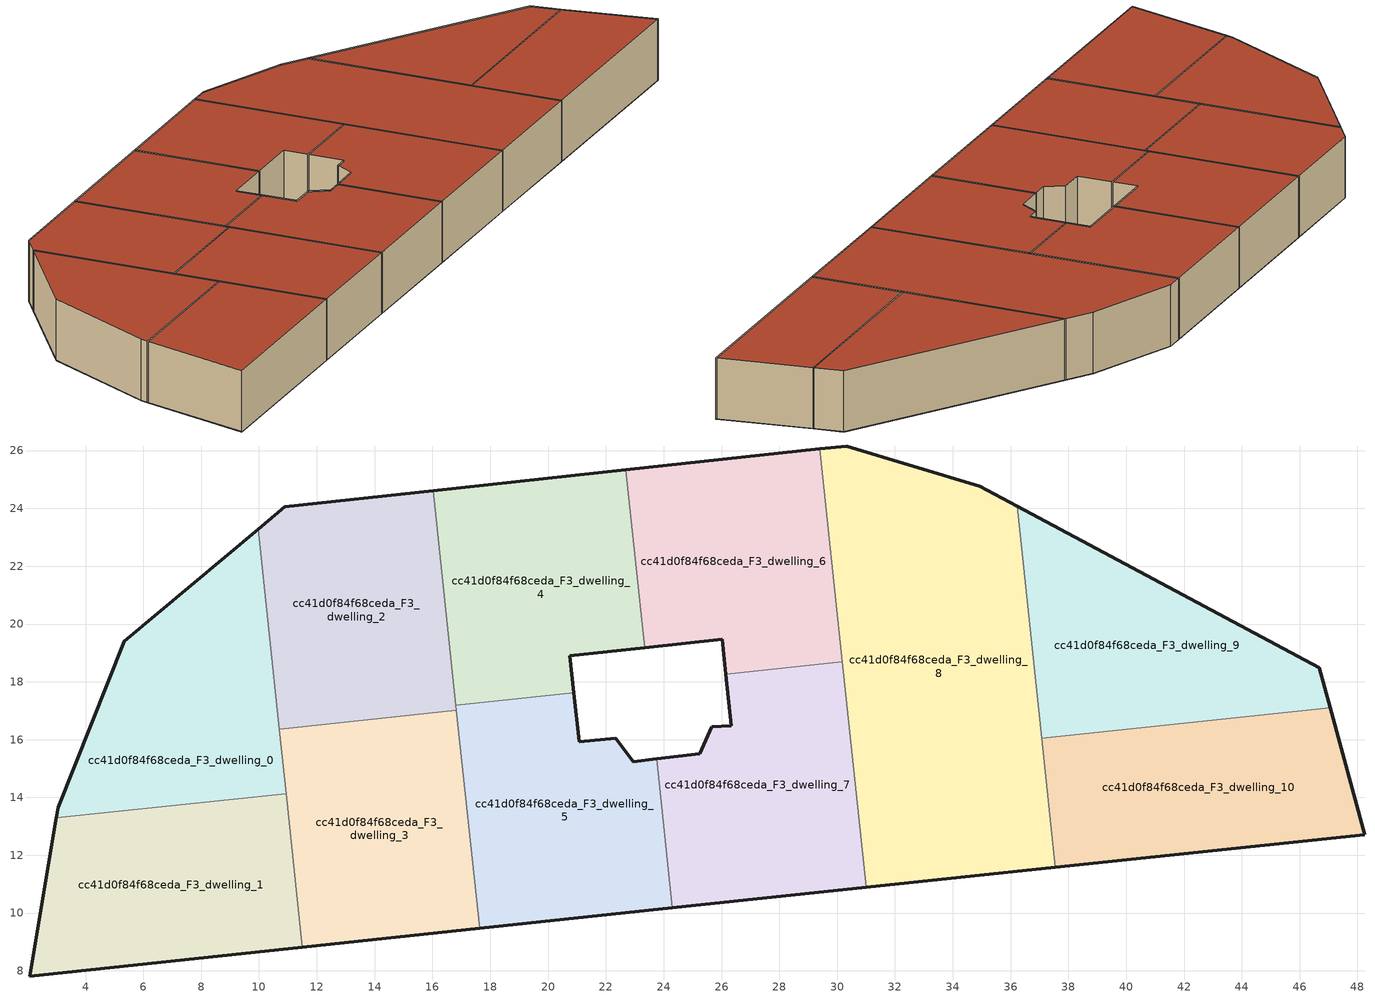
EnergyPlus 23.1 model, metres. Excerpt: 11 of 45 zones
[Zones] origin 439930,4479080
cc41d0f84f68ceda_F3_dwelling_0
 floor to cc41d0f84f68ceda_F2_dwelling_0 (EU_floor_Construction): 10.94,14.13 9.97,23.28 5.33,19.41 3.05,13.66 2.99,13.29 z9
 wall outside (EU_wall_Construction): 2.99,13.29 3.05,13.66 5.33,19.41 9.97,23.28 z9:12
 wall to cc41d0f84f68ceda_F3_dwelling_1 (EU_wall_Construction): 10.94,14.13 2.99,13.29 z9:12
 wall to cc41d0f84f68ceda_F3_dwelling_2 (EU_wall_Construction): 9.97,23.28 10.71,16.36 z9:12
 wall to cc41d0f84f68ceda_F3_dwelling_3 (EU_wall_Construction): 10.71,16.36 10.94,14.13 z9:12
 roof outside (EU_roof_Construction): 9.97,23.28 10.94,14.13 2.99,13.29 3.05,13.66 5.33,19.41 z12
cc41d0f84f68ceda_F3_dwelling_1
 floor to cc41d0f84f68ceda_F2_dwelling_1 (EU_floor_Construction): 11.51,8.82 10.94,14.13 2.99,13.29 2.08,7.82 z9
 wall outside (EU_wall_Construction): 11.51,8.82 2.08,7.82 2.99,13.29 z9:12
 wall to cc41d0f84f68ceda_F3_dwelling_3 (EU_wall_Construction): 10.94,14.13 11.51,8.82 z9:12
 roof outside (EU_roof_Construction): 10.94,14.13 11.51,8.82 2.08,7.82 2.99,13.29 z12
cc41d0f84f68ceda_F3_dwelling_10
 floor to cc41d0f84f68ceda_F2_dwelling_10 (EU_floor_Construction): 48.24,12.71 47.05,17.11 37.08,16.05 37.55,11.58 z9
 wall outside (EU_wall_Construction): 47.05,17.11 48.24,12.71 37.55,11.58 z9:12
 wall to cc41d0f84f68ceda_F3_dwelling_9 (EU_wall_Construction): 37.08,16.05 47.05,17.11 z9:12
 wall to cc41d0f84f68ceda_F3_dwelling_8 (EU_wall_Construction): 37.55,11.58 37.08,16.05 z9:12
 roof outside (EU_roof_Construction): 47.05,17.11 48.24,12.71 37.55,11.58 37.08,16.05 z12
cc41d0f84f68ceda_F3_dwelling_2
 floor to cc41d0f84f68ceda_F2_dwelling_2 (EU_floor_Construction): 16.83,17.01 16.03,24.61 10.89,24.05 9.97,23.28 10.71,16.36 z9
 wall outside (EU_wall_Construction): 9.97,23.28 10.89,24.05 16.03,24.61 z9:12
 wall to cc41d0f84f68ceda_F3_dwelling_3 (EU_wall_Construction): 16.83,17.01 10.71,16.36 z9:12
 wall to cc41d0f84f68ceda_F3_dwelling_4 (EU_wall_Construction): 16.03,24.61 16.81,17.2 z9:12
 wall to cc41d0f84f68ceda_F3_dwelling_5 (EU_wall_Construction): 16.81,17.2 16.83,17.01 z9:12
 roof outside (EU_roof_Construction): 16.03,24.61 16.83,17.01 10.71,16.36 9.97,23.28 10.89,24.05 z12
cc41d0f84f68ceda_F3_dwelling_3
 floor to cc41d0f84f68ceda_F2_dwelling_3 (EU_floor_Construction): 17.63,9.47 16.83,17.01 10.71,16.36 11.51,8.82 z9
 wall outside (EU_wall_Construction): 17.63,9.47 11.51,8.82 z9:12
 wall to cc41d0f84f68ceda_F3_dwelling_5 (EU_wall_Construction): 16.83,17.01 17.63,9.47 z9:12
 roof outside (EU_roof_Construction): 16.83,17.01 17.63,9.47 11.51,8.82 10.71,16.36 z12
cc41d0f84f68ceda_F3_dwelling_4
 floor to cc41d0f84f68ceda_F2_dwelling_4 (EU_floor_Construction): 23.34,19.18 22.69,25.33 16.03,24.61 16.81,17.2 20.89,17.63 20.74,18.9 z9
 wall outside (EU_wall_Construction): 16.03,24.61 22.69,25.33 / 23.34,19.18 20.74,18.9 20.89,17.63 z9:12
 wall to cc41d0f84f68ceda_F3_dwelling_5 (EU_wall_Construction): 20.89,17.63 16.81,17.2 z9:12
 wall to cc41d0f84f68ceda_F3_dwelling_6 (EU_wall_Construction): 22.69,25.33 23.34,19.18 z9:12
 roof outside (EU_roof_Construction): 22.69,25.33 23.34,19.18 20.74,18.9 20.89,17.63 16.81,17.2 16.03,24.61 z12
cc41d0f84f68ceda_F3_dwelling_5
 floor to cc41d0f84f68ceda_F2_dwelling_5 (EU_floor_Construction): 24.3,10.18 23.75,15.33 22.95,15.24 22.34,16.04 21.09,15.92 20.89,17.63 16.81,17.2 17.63,9.47 z9
 wall outside (EU_wall_Construction): 24.3,10.18 17.63,9.47 / 20.89,17.63 21.09,15.92 22.34,16.04 22.95,15.24 23.75,15.33 z9:12
 wall to cc41d0f84f68ceda_F3_dwelling_7 (EU_wall_Construction): 23.75,15.33 24.3,10.18 z9:12
 roof outside (EU_roof_Construction): 23.75,15.33 24.3,10.18 17.63,9.47 16.81,17.2 20.89,17.63 21.09,15.92 22.34,16.04 22.95,15.24 z12
cc41d0f84f68ceda_F3_dwelling_6
 floor to cc41d0f84f68ceda_F2_dwelling_6 (EU_floor_Construction): 30.18,18.7 29.41,26.06 22.69,25.33 23.34,19.18 26.02,19.46 26.15,18.27 z9
 wall outside (EU_wall_Construction): 22.69,25.33 29.41,26.06 / 26.15,18.27 26.02,19.46 23.34,19.18 z9:12
 wall to cc41d0f84f68ceda_F3_dwelling_7 (EU_wall_Construction): 30.18,18.7 26.15,18.27 z9:12
 wall to cc41d0f84f68ceda_F3_dwelling_8 (EU_wall_Construction): 29.41,26.06 30.18,18.7 z9:12
 roof outside (EU_roof_Construction): 29.41,26.06 30.18,18.7 26.15,18.27 26.02,19.46 23.34,19.18 22.69,25.33 z12
cc41d0f84f68ceda_F3_dwelling_7
 floor to cc41d0f84f68ceda_F2_dwelling_7 (EU_floor_Construction): 31.01,10.89 30.18,18.7 26.15,18.27 26.33,16.49 25.66,16.44 25.25,15.51 23.75,15.33 24.3,10.18 z9
 wall outside (EU_wall_Construction): 23.75,15.33 25.25,15.51 25.66,16.44 26.33,16.49 26.15,18.27 / 31.01,10.89 24.3,10.18 z9:12
 wall to cc41d0f84f68ceda_F3_dwelling_8 (EU_wall_Construction): 30.19,18.7 31.01,10.89 z9:12
 roof outside (EU_roof_Construction): 30.18,18.7 31.01,10.89 24.3,10.18 23.75,15.33 25.25,15.51 25.66,16.44 26.33,16.49 26.15,18.27 z12
cc41d0f84f68ceda_F3_dwelling_8
 floor to cc41d0f84f68ceda_F2_dwelling_8 (EU_floor_Construction): 37.55,11.58 36.22,24.07 34.93,24.77 30.33,26.16 29.41,26.06 31.01,10.89 z9
 wall outside (EU_wall_Construction): 37.55,11.58 31.01,10.89 / 29.41,26.06 30.33,26.16 34.93,24.77 36.22,24.07 z9:12
 wall to cc41d0f84f68ceda_F3_dwelling_9 (EU_wall_Construction): 36.22,24.07 37.08,16.05 z9:12
 roof outside (EU_roof_Construction): 36.22,24.07 37.55,11.58 31.01,10.89 29.41,26.06 30.33,26.16 34.93,24.77 z12
cc41d0f84f68ceda_F3_dwelling_9
 floor to cc41d0f84f68ceda_F2_dwelling_9 (EU_floor_Construction): 47.05,17.11 46.68,18.49 36.22,24.07 37.08,16.05 z9
 wall outside (EU_wall_Construction): 36.22,24.07 46.68,18.49 47.05,17.11 z9:12
 roof outside (EU_roof_Construction): 46.68,18.49 47.05,17.11 37.08,16.05 36.22,24.07 z12
[Building]
EU S2 Campaign: North Axis=0; Terrain=City; Solar Distribution=FullExterior
[Site:Location]
Madrid: Latitude=40.5; Longitude=-3.5; Time Zone=1; Elevation=609
[SizingPeriod:WeatherFileDays]
AnnualSizingPeriod: Begin Month=1; Begin Day of Month=1; End Month=12; End Day of Month=31; Day of Week for Start Day=Monday; Use Weather File Daylight Saving Period=No; Use Weather File Rain and Snow Indicators=No
[MATERIAL]
EU_InternalMass_Material: Roughness=MediumRough; Thickness=0.1; Conductivity=1; Density=1800; Specific Heat=900; Thermal Absorptance=0.9; Solar Absorptance=0.7; Visible Absorptance=0.7
[MATERIAL:NOMASS] Roughness=MediumRough; Thermal Absorptance=0.9; Solar Absorptance=0.7; Visible Absorptance=0.7
Name | Thermal Resistance
EU_wall_NoMass; EU_roof_NoMass | 2.16768
EU_floor_NoMass | 1.14339
[CONSTRUCTION]
EU_wall_Construction: EU_wall_NoMass
EU_roof_Construction: EU_roof_NoMass
EU_floor_Construction: EU_floor_NoMass
EU_InternalMass_Construction: EU_InternalMass_Material
[ZONE] Type=1; Multiplier=1; Ceiling Height=autocalculate; Floor Area=autocalculate; Part of Total Floor Area=Yes
Name | Volume
cc41d0f84f68ceda_F3_dwelling_0 | 140.023
cc41d0f84f68ceda_F3_dwelling_1 | 140.024
cc41d0f84f68ceda_F3_dwelling_10 | 140.042
cc41d0f84f68ceda_F3_dwelling_2 | 140.026
cc41d0f84f68ceda_F3_dwelling_3 | 140.048
cc41d0f84f68ceda_F3_dwelling_4 | 140.047
cc41d0f84f68ceda_F3_dwelling_5 | 140.044
cc41d0f84f68ceda_F3_dwelling_6 | 140.034
cc41d0f84f68ceda_F3_dwelling_7 | 140.053
cc41d0f84f68ceda_F3_dwelling_8 | 280.089
cc41d0f84f68ceda_F3_dwelling_9 | 140.017
[INTERNALMASS] Construction=EU_InternalMass_Construction
Name | Zone or ZoneList | Surface Area
cc41d0f84f68ceda_F3_dwelling_0_EU_InternalMass | cc41d0f84f68ceda_F3_dwelling_0 | 46.6744
cc41d0f84f68ceda_F3_dwelling_1_EU_InternalMass | cc41d0f84f68ceda_F3_dwelling_1 | 46.6746
cc41d0f84f68ceda_F3_dwelling_2_EU_InternalMass | cc41d0f84f68ceda_F3_dwelling_2 | 46.6753
cc41d0f84f68ceda_F3_dwelling_3_EU_InternalMass | cc41d0f84f68ceda_F3_dwelling_3 | 46.6827
cc41d0f84f68ceda_F3_dwelling_4_EU_InternalMass | cc41d0f84f68ceda_F3_dwelling_4 | 46.6823
cc41d0f84f68ceda_F3_dwelling_5_EU_InternalMass | cc41d0f84f68ceda_F3_dwelling_5 | 46.6812
cc41d0f84f68ceda_F3_dwelling_6_EU_InternalMass | cc41d0f84f68ceda_F3_dwelling_6 | 46.6777
cc41d0f84f68ceda_F3_dwelling_7_EU_InternalMass | cc41d0f84f68ceda_F3_dwelling_7 | 46.6843
cc41d0f84f68ceda_F3_dwelling_8_EU_InternalMass | cc41d0f84f68ceda_F3_dwelling_8 | 93.363
cc41d0f84f68ceda_F3_dwelling_9_EU_InternalMass | cc41d0f84f68ceda_F3_dwelling_9 | 46.6724
cc41d0f84f68ceda_F3_dwelling_10_EU_InternalMass | cc41d0f84f68ceda_F3_dwelling_10 | 46.6805
[OTHEREQUIPMENT] Fuel Type=Electricity; Design Level Calculation Method=Watts/Area; Power per Zone Floor Area=1; Fraction Latent=0; Fraction Radiant=0; Fraction Lost=0; Carbon Dioxide Generation Rate=0; EndUse Subcategory=EU_Step8_InternalGains
Name | Zone or ZoneList or Space or SpaceList | Schedule
EU_Step8_InternalGain_cc41d0f84f68ceda_F3_dwelling_0_f000 | cc41d0f84f68ceda_F3_dwelling_0 | EU_Step8_GainSchedule_cc41d0f84f68ceda_F3_dwelling_0_f000
EU_Step8_InternalGain_cc41d0f84f68ceda_F3_dwelling_1_f000 | cc41d0f84f68ceda_F3_dwelling_1 | EU_Step8_GainSchedule_cc41d0f84f68ceda_F3_dwelling_1_f000
EU_Step8_InternalGain_cc41d0f84f68ceda_F3_dwelling_2_f000 | cc41d0f84f68ceda_F3_dwelling_2 | EU_Step8_GainSchedule_cc41d0f84f68ceda_F3_dwelling_2_f000
EU_Step8_InternalGain_cc41d0f84f68ceda_F3_dwelling_3_f000 | cc41d0f84f68ceda_F3_dwelling_3 | EU_Step8_GainSchedule_cc41d0f84f68ceda_F3_dwelling_3_f000
EU_Step8_InternalGain_cc41d0f84f68ceda_F3_dwelling_4_f000 | cc41d0f84f68ceda_F3_dwelling_4 | EU_Step8_GainSchedule_cc41d0f84f68ceda_F3_dwelling_4_f000
EU_Step8_InternalGain_cc41d0f84f68ceda_F3_dwelling_5_f000 | cc41d0f84f68ceda_F3_dwelling_5 | EU_Step8_GainSchedule_cc41d0f84f68ceda_F3_dwelling_5_f000
EU_Step8_InternalGain_cc41d0f84f68ceda_F3_dwelling_6_f000 | cc41d0f84f68ceda_F3_dwelling_6 | EU_Step8_GainSchedule_cc41d0f84f68ceda_F3_dwelling_6_f000
EU_Step8_InternalGain_cc41d0f84f68ceda_F3_dwelling_7_f000 | cc41d0f84f68ceda_F3_dwelling_7 | EU_Step8_GainSchedule_cc41d0f84f68ceda_F3_dwelling_7_f000
EU_Step8_InternalGain_cc41d0f84f68ceda_F3_dwelling_8_f000 | cc41d0f84f68ceda_F3_dwelling_8 | EU_Step8_GainSchedule_cc41d0f84f68ceda_F3_dwelling_8_f000
EU_Step8_InternalGain_cc41d0f84f68ceda_F3_dwelling_9_f000 | cc41d0f84f68ceda_F3_dwelling_9 | EU_Step8_GainSchedule_cc41d0f84f68ceda_F3_dwelling_9_f000
EU_Step8_InternalGain_cc41d0f84f68ceda_F3_dwelling_10_f000 | cc41d0f84f68ceda_F3_dwelling_10 | EU_Step8_GainSchedule_cc41d0f84f68ceda_F3_dwelling_10_f000
[ZONEVENTILATION:DESIGNFLOWRATE] Schedule=EU_AlwaysOn; Design Flow Rate Calculation Method=AirChanges/Hour; Air Changes per Hour=0.480546; Ventilation Type=Natural; Fan Pressure Rise=0; Fan Total Efficiency=1; Constant Term Coefficient=1; Temperature Term Coefficient=0; Velocity Term Coefficient=0; Velocity Squared Term Coefficient=0; Minimum Indoor Temperature=-100; Maximum Indoor Temperature=100; Delta Temperature=-100; Minimum Outdoor Temperature=-100; Maximum Outdoor Temperature=100; Maximum Wind Speed=40
Name | Zone or ZoneList or Space or SpaceList
EU_ConstantAir_cc41d0f84f68ceda_F3_dwelling_0 | cc41d0f84f68ceda_F3_dwelling_0
EU_ConstantAir_cc41d0f84f68ceda_F3_dwelling_1 | cc41d0f84f68ceda_F3_dwelling_1
EU_ConstantAir_cc41d0f84f68ceda_F3_dwelling_2 | cc41d0f84f68ceda_F3_dwelling_2
EU_ConstantAir_cc41d0f84f68ceda_F3_dwelling_3 | cc41d0f84f68ceda_F3_dwelling_3
EU_ConstantAir_cc41d0f84f68ceda_F3_dwelling_4 | cc41d0f84f68ceda_F3_dwelling_4
EU_ConstantAir_cc41d0f84f68ceda_F3_dwelling_5 | cc41d0f84f68ceda_F3_dwelling_5
EU_ConstantAir_cc41d0f84f68ceda_F3_dwelling_6 | cc41d0f84f68ceda_F3_dwelling_6
EU_ConstantAir_cc41d0f84f68ceda_F3_dwelling_7 | cc41d0f84f68ceda_F3_dwelling_7
EU_ConstantAir_cc41d0f84f68ceda_F3_dwelling_8 | cc41d0f84f68ceda_F3_dwelling_8
EU_ConstantAir_cc41d0f84f68ceda_F3_dwelling_9 | cc41d0f84f68ceda_F3_dwelling_9
EU_ConstantAir_cc41d0f84f68ceda_F3_dwelling_10 | cc41d0f84f68ceda_F3_dwelling_10
[HVACTEMPLATE:THERMOSTAT] Constant Heating Setpoint=20; Constant Cooling Setpoint=50
EU_HeatOnly_cc41d0f84f68ceda_F0_dwelling_0; EU_HeatOnly_cc41d0f84f68ceda_F0_dwelling_1; EU_HeatOnly_cc41d0f84f68ceda_F0_dwelling_2; EU_HeatOnly_cc41d0f84f68ceda_F0_dwelling_3; EU_HeatOnly_cc41d0f84f68ceda_F0_dwelling_4; EU_HeatOnly_cc41d0f84f68ceda_F0_dwelling_5; EU_HeatOnly_cc41d0f84f68ceda_F0_dwelling_6; EU_HeatOnly_cc41d0f84f68ceda_F0_dwelling_7; EU_HeatOnly_cc41d0f84f68ceda_F0_dwelling_8; EU_HeatOnly_cc41d0f84f68ceda_F0_dwelling_9; EU_HeatOnly_cc41d0f84f68ceda_F0_dwelling_10; EU_HeatOnly_cc41d0f84f68ceda_F0_dwelling_11; EU_HeatOnly_cc41d0f84f68ceda_F1_dwelling_0; EU_HeatOnly_cc41d0f84f68ceda_F1_dwelling_1; EU_HeatOnly_cc41d0f84f68ceda_F1_dwelling_2; EU_HeatOnly_cc41d0f84f68ceda_F1_dwelling_3; EU_HeatOnly_cc41d0f84f68ceda_F1_dwelling_4; EU_HeatOnly_cc41d0f84f68ceda_F1_dwelling_5; EU_HeatOnly_cc41d0f84f68ceda_F1_dwelling_6; EU_HeatOnly_cc41d0f84f68ceda_F1_dwelling_7; EU_HeatOnly_cc41d0f84f68ceda_F1_dwelling_8; EU_HeatOnly_cc41d0f84f68ceda_F1_dwelling_9; EU_HeatOnly_cc41d0f84f68ceda_F1_dwelling_10; EU_HeatOnly_cc41d0f84f68ceda_F2_dwelling_0; EU_HeatOnly_cc41d0f84f68ceda_F2_dwelling_1; EU_HeatOnly_cc41d0f84f68ceda_F2_dwelling_2; EU_HeatOnly_cc41d0f84f68ceda_F2_dwelling_3; EU_HeatOnly_cc41d0f84f68ceda_F2_dwelling_4; EU_HeatOnly_cc41d0f84f68ceda_F2_dwelling_5; EU_HeatOnly_cc41d0f84f68ceda_F2_dwelling_6; EU_HeatOnly_cc41d0f84f68ceda_F2_dwelling_7; EU_HeatOnly_cc41d0f84f68ceda_F2_dwelling_8; EU_HeatOnly_cc41d0f84f68ceda_F2_dwelling_9; EU_HeatOnly_cc41d0f84f68ceda_F2_dwelling_10; EU_HeatOnly_cc41d0f84f68ceda_F3_dwelling_0; EU_HeatOnly_cc41d0f84f68ceda_F3_dwelling_1; EU_HeatOnly_cc41d0f84f68ceda_F3_dwelling_2; EU_HeatOnly_cc41d0f84f68ceda_F3_dwelling_3; EU_HeatOnly_cc41d0f84f68ceda_F3_dwelling_4; EU_HeatOnly_cc41d0f84f68ceda_F3_dwelling_5; EU_HeatOnly_cc41d0f84f68ceda_F3_dwelling_6; EU_HeatOnly_cc41d0f84f68ceda_F3_dwelling_7; EU_HeatOnly_cc41d0f84f68ceda_F3_dwelling_8; EU_HeatOnly_cc41d0f84f68ceda_F3_dwelling_9; EU_HeatOnly_cc41d0f84f68ceda_F3_dwelling_10
[HVACTEMPLATE:ZONE:IDEALLOADSAIRSYSTEM] System Availability Schedule=EU_AlwaysOn; Maximum Heating Supply Air Temperature=50; Minimum Cooling Supply Air Temperature=13; Maximum Heating Supply Air Humidity Ratio=0.0156; Minimum Cooling Supply Air Humidity Ratio=0.0077; Heating Limit=NoLimit; Cooling Limit=NoLimit; Heating Availability Schedule=EU_AlwaysOn; Cooling Availability Schedule=EU_CoolingOff; Dehumidification Control Type=ConstantSensibleHeatRatio; Cooling Sensible Heat Ratio=0.7; Dehumidification Setpoint=60; Humidification Control Type=None; Humidification Setpoint=30; Outdoor Air Method=None; Outdoor Air Flow Rate per Person=0.00944; Outdoor Air Flow Rate per Zone Floor Area=0; Outdoor Air Flow Rate per Zone=0; Demand Controlled Ventilation Type=None; Outdoor Air Economizer Type=NoEconomizer; Heat Recovery Type=None; Sensible Heat Recovery Effectiveness=0.7; Latent Heat Recovery Effectiveness=0.65
Name | Template Thermostat
cc41d0f84f68ceda_F3_dwelling_0 | EU_HeatOnly_cc41d0f84f68ceda_F3_dwelling_0
cc41d0f84f68ceda_F3_dwelling_1 | EU_HeatOnly_cc41d0f84f68ceda_F3_dwelling_1
cc41d0f84f68ceda_F3_dwelling_2 | EU_HeatOnly_cc41d0f84f68ceda_F3_dwelling_2
cc41d0f84f68ceda_F3_dwelling_3 | EU_HeatOnly_cc41d0f84f68ceda_F3_dwelling_3
cc41d0f84f68ceda_F3_dwelling_4 | EU_HeatOnly_cc41d0f84f68ceda_F3_dwelling_4
cc41d0f84f68ceda_F3_dwelling_5 | EU_HeatOnly_cc41d0f84f68ceda_F3_dwelling_5
cc41d0f84f68ceda_F3_dwelling_6 | EU_HeatOnly_cc41d0f84f68ceda_F3_dwelling_6
cc41d0f84f68ceda_F3_dwelling_7 | EU_HeatOnly_cc41d0f84f68ceda_F3_dwelling_7
cc41d0f84f68ceda_F3_dwelling_8 | EU_HeatOnly_cc41d0f84f68ceda_F3_dwelling_8
cc41d0f84f68ceda_F3_dwelling_9 | EU_HeatOnly_cc41d0f84f68ceda_F3_dwelling_9
cc41d0f84f68ceda_F3_dwelling_10 | EU_HeatOnly_cc41d0f84f68ceda_F3_dwelling_10
[SIZING:ZONE] Zone Cooling Design Supply Air Temperature Input Method=SupplyAirTemperature; Zone Cooling Design Supply Air Temperature=13; Zone Heating Design Supply Air Temperature Input Method=SupplyAirTemperature; Zone Heating Design Supply Air Temperature=50; Zone Cooling Design Supply Air Humidity Ratio=0.008; Zone Heating Design Supply Air Humidity Ratio=0.008; Cooling Design Air Flow Method=DesignDay; Cooling Design Air Flow Rate=0; Cooling Minimum Air Flow per Zone Floor Area=0.000762; Cooling Minimum Air Flow=0; Cooling Minimum Air Flow Fraction=0.2; Heating Design Air Flow Method=DesignDay; Heating Design Air Flow Rate=0; Heating Maximum Air Flow per Zone Floor Area=0.002032; Heating Maximum Air Flow=0.141576; Heating Maximum Air Flow Fraction=0.3; Account for Dedicated Outdoor Air System=No; Dedicated Outdoor Air System Control Strategy=NeutralSupplyAir; Dedicated Outdoor Air Low Setpoint Temperature for Design=autosize; Dedicated Outdoor Air High Setpoint Temperature for Design=autosize; Zone Load Sizing Method=Sensible Load Only No Latent Load; Zone Latent Cooling Design Supply Air Humidity Ratio Input Method=HumidityRatioDifference; Zone Cooling Design Supply Air Humidity Ratio Difference=0.005; Zone Latent Heating Design Supply Air Humidity Ratio Input Method=HumidityRatioDifference; Zone Humidification Design Supply Air Humidity Ratio Difference=0.005
cc41d0f84f68ceda_F3_dwelling_0; cc41d0f84f68ceda_F3_dwelling_1; cc41d0f84f68ceda_F3_dwelling_2; cc41d0f84f68ceda_F3_dwelling_3; cc41d0f84f68ceda_F3_dwelling_4; cc41d0f84f68ceda_F3_dwelling_5; cc41d0f84f68ceda_F3_dwelling_6; cc41d0f84f68ceda_F3_dwelling_7; cc41d0f84f68ceda_F3_dwelling_8; cc41d0f84f68ceda_F3_dwelling_9; cc41d0f84f68ceda_F3_dwelling_10
[SCHEDULE:CONSTANT]
Name | Hourly Value
EU_AlwaysOn | 1
EU_CoolingOff | 0
[SCHEDULE:FILE] Column Number=1; Rows to Skip at Top=0; Number of Hours of Data=8760; Column Separator=Comma; Interpolate to Timestep=No; Minutes per Item=60; Adjust Schedule for Daylight Savings=Yes
Name | File
EU_Step8_GainSchedule_cc41d0f84f68ceda_F3_dwelling_0_f000 | ../../schedules/cc41d0f84f68ceda/cc41d0f84f68ceda_F3_dwelling_0_f000_gain.csv
EU_Step8_GainSchedule_cc41d0f84f68ceda_F3_dwelling_1_f000 | ../../schedules/cc41d0f84f68ceda/cc41d0f84f68ceda_F3_dwelling_1_f000_gain.csv
EU_Step8_GainSchedule_cc41d0f84f68ceda_F3_dwelling_2_f000 | ../../schedules/cc41d0f84f68ceda/cc41d0f84f68ceda_F3_dwelling_2_f000_gain.csv
EU_Step8_GainSchedule_cc41d0f84f68ceda_F3_dwelling_3_f000 | ../../schedules/cc41d0f84f68ceda/cc41d0f84f68ceda_F3_dwelling_3_f000_gain.csv
EU_Step8_GainSchedule_cc41d0f84f68ceda_F3_dwelling_4_f000 | ../../schedules/cc41d0f84f68ceda/cc41d0f84f68ceda_F3_dwelling_4_f000_gain.csv
EU_Step8_GainSchedule_cc41d0f84f68ceda_F3_dwelling_5_f000 | ../../schedules/cc41d0f84f68ceda/cc41d0f84f68ceda_F3_dwelling_5_f000_gain.csv
EU_Step8_GainSchedule_cc41d0f84f68ceda_F3_dwelling_6_f000 | ../../schedules/cc41d0f84f68ceda/cc41d0f84f68ceda_F3_dwelling_6_f000_gain.csv
EU_Step8_GainSchedule_cc41d0f84f68ceda_F3_dwelling_7_f000 | ../../schedules/cc41d0f84f68ceda/cc41d0f84f68ceda_F3_dwelling_7_f000_gain.csv
EU_Step8_GainSchedule_cc41d0f84f68ceda_F3_dwelling_8_f000 | ../../schedules/cc41d0f84f68ceda/cc41d0f84f68ceda_F3_dwelling_8_f000_gain.csv
EU_Step8_GainSchedule_cc41d0f84f68ceda_F3_dwelling_9_f000 | ../../schedules/cc41d0f84f68ceda/cc41d0f84f68ceda_F3_dwelling_9_f000_gain.csv
EU_Step8_GainSchedule_cc41d0f84f68ceda_F3_dwelling_10_f000 | ../../schedules/cc41d0f84f68ceda/cc41d0f84f68ceda_F3_dwelling_10_f000_gain.csv
